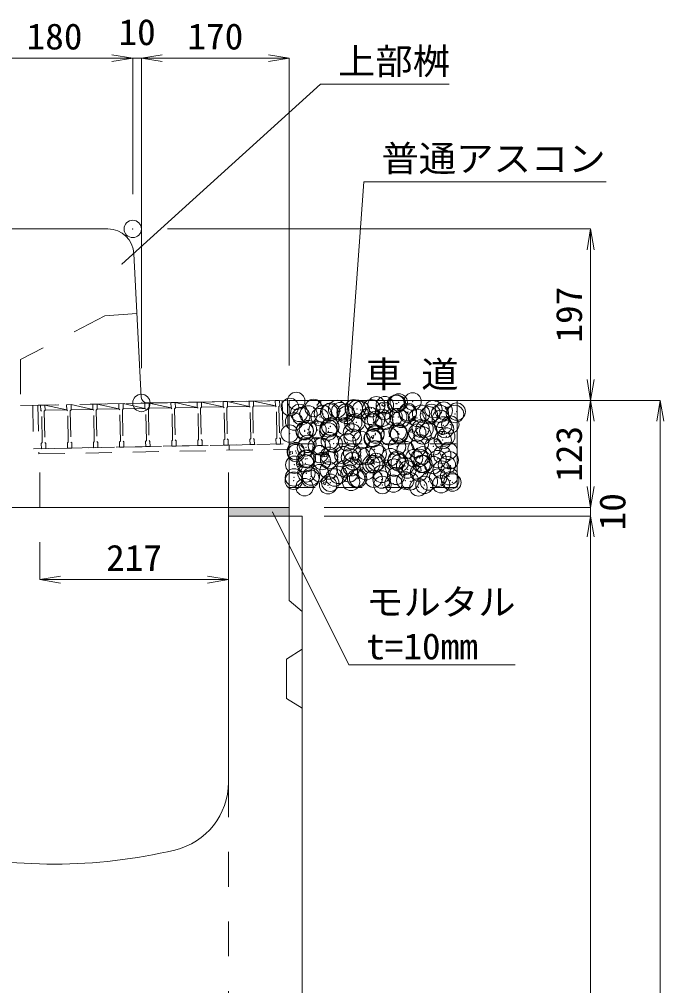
# Model space of a CAD drawing. Units: millimetres at full size. Extents: x 171976 to 209231, y 872007 to 885239.
# Drawn here: x 186929 to 187670, y 875333 to 876443 of the extents above; entities that cross this region are included whole.
import ezdxf
from ezdxf.enums import TextEntityAlignment as Align

# ---------------------------------------------------------------- set-up
doc = ezdxf.new("R2010")
doc.units = ezdxf.units.MM
doc.header["$LTSCALE"] = 40
doc.header["$PDMODE"] = 32
doc.header["$PDSIZE"] = 20
for name, pattern in [('USER1', [2, 1, -1]), ('USER3', [1.35, 0.75, -0.6]), ('USER4', [1.35, 0.75, -0.6])]:
    doc.linetypes.add(name, pattern=pattern)
for name, color, linetype, lineweight in [('0_2', 7, 'Continuous', 20), ('グレーチング', 7, 'USER3', 5), ('ハッチング', 7, 'Continuous', 5), ('モルタル', 7, 'Continuous', 9), ('作業エリア', 11, 'Continuous', 13), ('受枠', 3, 'USER3', 9), ('寸法線', 7, 'Continuous', 13), ('本体', 2, 'Continuous', 13), ('補助線', 8, 'Continuous', 5), ('ﾊｯﾁﾝｸﾞ', 7, 'Continuous', 5)]:
    doc.layers.add(name, color=color, linetype=linetype, lineweight=lineweight)
doc.styles.add('ＭＳ 明朝', font='')
doc.styles.get('ＭＳ 明朝').set_extended_font_data('MS Mincho')

# ---------------------------------------------------------------- blocks, each defined once
blk = doc.blocks.new('open_arrow')
at = {"color": 0, "linetype": 'Continuous', "lineweight": -2}
blk.add_lwpolyline([(7.5, 1.25), (0, 0), (7.5, -1.25)], dxfattribs=at)

msp = doc.modelspace()

# ---------------------------------------------------------------- hatches: boundary and pattern name
at = {"layer": 'モルタル'}
msp.add_hatch(color=256, dxfattribs=at).paths.add_polyline_path([(187239.36, 875872.29), (187239.36, 875882.29), (187169.36, 875882.29), (187169.36, 875872.29)])
at = {"layer": 'ﾊｯﾁﾝｸﾞ'}
msp.add_hatch(color=8, dxfattribs=at).paths.add_polyline_path([(187169.36, 875882.29), (187169.36, 875872.29), (187239.36, 875872.29), (187239.36, 875882.29)])

# ---------------------------------------------------------------- linework, layer by layer
at = {"layer": '0_2', "lineweight": 13}
msp.add_line((187239.36, 876005.29), (187432.36, 876005.29), dxfattribs=at)
at = {"layer": '0_2', "linetype": 'USER4', "lineweight": 5}
for p, q in [((187239.36, 875955.29), (187432.36, 875955.29)), ((187239.36, 875905.29), (187432.36, 875905.29))]:
    msp.add_line(p, q, dxfattribs=at)
at = {"layer": 'グレーチング'}
for p, q in [((186983.44, 875994.33), (186958.33, 875999.85)), ((187013.43, 875994.91), (186988.32, 876000.43)), ((187043.43, 875995.49), (187018.32, 876001.01)), ((187073.42, 875996.07), (187048.31, 876001.59)), ((187069.37, 876002), (187228.28, 876005.07)), ((187103.42, 875996.65), (187078.31, 876002.17)), ((187133.41, 875997.23), (187108.3, 876002.75)), ((187163.41, 875997.81), (187138.29, 876003.33)), ((187193.4, 875998.39), (187168.29, 876003.91)), ((187223.39, 875998.98), (187198.28, 876004.49)), ((186983.44, 875994.33), (186958.44, 875993.85)), ((187013.43, 875994.91), (186988.44, 875994.43)), ((187043.43, 875995.49), (187018.43, 875995.01)), ((187073.42, 875996.07), (187048.43, 875995.59)), ((187103.42, 875996.65), (187078.42, 875996.17)), ((187133.41, 875997.23), (187108.42, 875996.75)), ((187163.41, 875997.81), (187138.41, 875997.33)), ((187193.4, 875998.39), (187168.4, 875997.91)), ((187223.39, 875998.98), (187198.4, 875998.49)), ((186954.3, 875949.76), (187229.24, 875955.08))]:
    msp.add_line(p, q, dxfattribs=at)
for points in [[(186953.33, 875999.75), (186958.33, 875999.85), (186958.44, 875993.85), (186957.46, 875992.83), (186958.16, 875956.83), (186959.18, 875955.85), (186959.3, 875949.86), (186954.3, 875949.76), (186954.18, 875955.76), (186955.16, 875956.78), (186954.46, 875992.77), (186953.44, 875993.75)], [(186988.15, 875957.42), (186989.17, 875956.43), (186989.29, 875950.44), (186984.29, 875950.34), (186984.17, 875956.34), (186985.15, 875957.36), (186984.46, 875993.35), (186983.44, 875994.33), (186983.32, 876000.33), (186988.32, 876000.43), (186988.44, 875994.43), (186987.46, 875993.41)], [(187018.15, 875958), (187019.17, 875957.02), (187019.28, 875951.02), (187014.28, 875950.92), (187014.17, 875956.92), (187015.15, 875957.94), (187014.45, 875993.93), (187013.43, 875994.91), (187013.32, 876000.91), (187018.32, 876001.01), (187018.43, 875995.01), (187017.45, 875993.99)], [(187048.14, 875958.58), (187049.16, 875957.6), (187049.28, 875951.6), (187044.28, 875951.5), (187044.16, 875957.5), (187045.14, 875958.52), (187044.45, 875994.51), (187043.43, 875995.49), (187043.31, 876001.49), (187048.31, 876001.59), (187048.43, 875995.59), (187047.45, 875994.57)], [(187078.14, 875959.16), (187079.16, 875958.18), (187079.27, 875952.18), (187074.27, 875952.08), (187074.16, 875958.08), (187075.14, 875959.1), (187074.44, 875995.09), (187073.42, 875996.07), (187073.31, 876002.07), (187078.31, 876002.17), (187078.42, 875996.17), (187077.44, 875995.15)], [(187105.13, 875959.68), (187104.44, 875995.67), (187103.42, 875996.65), (187103.3, 876002.65), (187108.3, 876002.75), (187108.42, 875996.75), (187107.44, 875995.73), (187108.13, 875959.74), (187109.15, 875958.76), (187109.27, 875952.76), (187104.27, 875952.66), (187104.15, 875958.66)], [(187135.13, 875960.26), (187134.43, 875996.25), (187133.41, 875997.23), (187133.29, 876003.23), (187138.29, 876003.33), (187138.41, 875997.33), (187137.43, 875996.31), (187138.13, 875960.32), (187139.15, 875959.34), (187139.26, 875953.34), (187134.26, 875953.24), (187134.15, 875959.24)], [(187168.4, 875997.91), (187167.42, 875996.89), (187168.12, 875960.9), (187169.14, 875959.92), (187169.26, 875953.92), (187164.26, 875953.82), (187164.14, 875959.82), (187165.12, 875960.84), (187164.42, 875996.83), (187163.41, 875997.81), (187163.29, 876003.81), (187168.29, 876003.91)], [(187198.4, 875998.49), (187197.42, 875997.47), (187198.11, 875961.48), (187199.13, 875960.5), (187199.25, 875954.5), (187194.25, 875954.4), (187194.14, 875960.4), (187195.12, 875961.42), (187194.42, 875997.41), (187193.4, 875998.39), (187193.28, 876004.39), (187198.28, 876004.49)], [(187224.25, 875954.98), (187224.13, 875960.98), (187225.11, 875962), (187224.41, 875997.99), (187223.39, 875998.98), (187223.28, 876004.97), (187228.28, 876005.07), (187228.39, 875999.07), (187227.41, 875998.05), (187228.11, 875962.06), (187229.13, 875961.08), (187229.24, 875955.08)]]:
    msp.add_lwpolyline(points, close=True, dxfattribs=at)
at = {"layer": 'ハッチング'}
for p, q in [((187270.94, 875999.83), (187274.89, 876003.95)), ((187272.55, 876004.15), (187275.07, 876002.44)), ((187272.84, 876004.8), (187274.11, 876005.29)), ((187275.15, 876002.42), (187276.11, 876005.29)), ((187275.88, 875999.18), (187275.32, 876004)), ((187345.55, 876000.08), (187348.08, 875998.38)), ((187345.85, 876000.73), (187349.4, 876002.1)), ((187348.15, 875998.35), (187349.18, 876001.42)), ((187406.65, 876004.21), (187407.56, 876005.29)), ((187406.65, 876004.19), (187409.69, 876003.93)), ((187411.26, 876004.22), (187411.07, 876005.29)), ((187271.25, 875999.17), (187275.77, 875998.47)), ((187325.15, 875991.42), (187329.11, 875995.55)), ((187325.47, 875990.76), (187329.98, 875990.06)), ((187330.09, 875990.77), (187329.53, 875995.6)), ((187418.56, 875996.01), (187421.09, 875994.31)), ((187418.85, 875996.66), (187422.41, 875998.03)), ((187421.16, 875994.28), (187422.19, 875997.35)), ((187267.95, 875978.73), (187270.99, 875978.47)), ((187267.96, 875978.75), (187270.4, 875981.67)), ((187272.56, 875978.76), (187271.98, 875981.94)), ((187302.87, 875983.7), (187305.4, 875981.99)), ((187303.16, 875984.35), (187306.72, 875985.71)), ((187304.39, 875975.56), (187306.84, 875978.48)), ((187305.47, 875981.97), (187306.5, 875985.04)), ((187309, 875975.57), (187308.41, 875978.76)), ((187375.88, 875979.63), (187378.4, 875977.92)), ((187376.17, 875980.28), (187379.73, 875981.64)), ((187378.48, 875977.9), (187379.51, 875980.97)), ((187379.37, 875983.01), (187383.32, 875987.14)), ((187379.68, 875982.35), (187384.2, 875981.65)), ((187384.31, 875982.36), (187383.75, 875987.19)), ((187260.19, 875967.31), (187262.71, 875965.61)), ((187260.48, 875967.96), (187264.04, 875969.33)), ((187262.79, 875965.58), (187263.82, 875968.65)), ((187304.39, 875975.55), (187307.43, 875975.28)), ((187340.83, 875972.37), (187343.28, 875975.29)), ((187340.83, 875972.36), (187343.86, 875972.09)), ((187345.44, 875972.38), (187344.85, 875975.57)), ((187377.27, 875969.19), (187379.72, 875972.1)), ((187377.27, 875969.17), (187380.3, 875968.91)), ((187381.88, 875969.2), (187381.29, 875972.38)), ((187413.7, 875966), (187416.15, 875968.92)), ((187418.31, 875966.01), (187417.72, 875969.19)), ((187333.19, 875963.24), (187335.72, 875961.54)), ((187333.49, 875963.89), (187337.04, 875965.26)), ((187335.79, 875961.51), (187336.82, 875964.58)), ((187406.2, 875959.17), (187408.73, 875957.47)), ((187406.49, 875959.82), (187410.05, 875961.19)), ((187408.8, 875957.45), (187409.83, 875960.51)), ((187413.7, 875965.98), (187416.74, 875965.72)), ((187239.36, 875944.67), (187241.02, 875946.64)), ((187243.18, 875943.74), (187242.59, 875946.92)), ((187277.67, 875941.94), (187281.63, 875946.06)), ((187282.61, 875941.29), (187282.05, 875946.11)), ((187290.51, 875946.86), (187293.04, 875945.15)), ((187290.8, 875947.51), (187294.36, 875948.87)), ((187293.11, 875945.13), (187294.14, 875948.2)), ((187363.81, 875943.44), (187367.37, 875944.81)), ((187366.12, 875941.06), (187367.15, 875944.13)), ((187239.36, 875943.64), (187241.6, 875943.45)), ((187275, 875940.54), (187277.45, 875943.46)), ((187275, 875940.52), (187278.04, 875940.26)), ((187277.98, 875941.27), (187282.5, 875940.57)), ((187279.61, 875940.55), (187279.03, 875943.73)), ((187311.44, 875937.35), (187313.89, 875940.27)), ((187311.44, 875937.34), (187314.48, 875937.07)), ((187316.05, 875937.36), (187315.46, 875940.54)), ((187331.89, 875933.53), (187335.84, 875937.65)), ((187332.2, 875932.86), (187336.72, 875932.16)), ((187336.83, 875932.88), (187336.27, 875937.7)), ((187347.88, 875934.16), (187350.33, 875937.08)), ((187347.88, 875934.15), (187350.91, 875933.88)), ((187352.49, 875934.17), (187351.9, 875937.36)), ((187363.52, 875942.79), (187366.04, 875941.09)), ((187384.32, 875930.97), (187386.76, 875933.89)), ((187388.92, 875930.98), (187388.34, 875934.17)), ((187247.83, 875930.47), (187250.35, 875928.77)), ((187248.12, 875931.12), (187251.68, 875932.49)), ((187250.43, 875928.74), (187251.46, 875931.81)), ((187320.83, 875926.41), (187323.36, 875924.7)), ((187321.13, 875927.06), (187324.68, 875928.42)), ((187323.43, 875924.68), (187324.46, 875927.75)), ((187384.31, 875930.96), (187387.35, 875930.69)), ((187386.1, 875925.12), (187390.06, 875929.24)), ((187386.42, 875924.46), (187390.93, 875923.76)), ((187391.04, 875924.47), (187390.48, 875929.29)), ((187393.84, 875922.34), (187396.37, 875920.63)), ((187394.13, 875922.99), (187397.69, 875924.35)), ((187396.44, 875920.61), (187397.47, 875923.68)), ((187420.75, 875927.79), (187423.2, 875930.71)), ((187420.75, 875927.77), (187423.79, 875927.51)), ((187425.36, 875927.8), (187424.77, 875930.98)), ((187278.44, 875910.67), (187282, 875912.04)), ((187280.75, 875908.29), (187281.78, 875911.36)), ((187245.61, 875905.5), (187248.07, 875905.29)), ((187245.62, 875905.51), (187248.07, 875908.43)), ((187250.22, 875905.52), (187249.64, 875908.71)), ((187278.15, 875910.02), (187280.68, 875908.32)), ((187286.12, 875905.29), (187286.07, 875905.52)), ((187351.16, 875905.95), (187352.14, 875905.29)), ((187351.45, 875906.6), (187355.01, 875907.97)), ((187354.11, 875905.29), (187354.79, 875907.29))]:
    msp.add_line(p, q, dxfattribs=at)
for p in [(187247.31, 876004.62), (187362.03, 876001.44), (187363.44, 876001.33), (187365.3, 876002.97), (187381.27, 876003.98), (187240.21, 875997.66), (187250.92, 875990.83), (187267.33, 875996.51), (187278.04, 875989.69), (187285.27, 875991.34), (187287.17, 875992.34), (187294.45, 875995.36), (187297.99, 875993.01), (187304.19, 875991.16), (187313.56, 875996.14), (187317.23, 875995.55), (187321.56, 875994.22), (187333.81, 875996.25), (187339.64, 875999.72), (187348.68, 875993.07), (187349.31, 875999.77), (187375.61, 875990.18), (187375.8, 875991.93), (187391.07, 875989.87), (187402.92, 875990.78), (187405.24, 875995.26), (187412.7, 875989.84), (187417.15, 875993.45), (187430.04, 875989.64), (187431.94, 875992.37), (187244.94, 875980.99), (187253.19, 875987.12), (187261.51, 875989.08), (187274.56, 875986.07), (187305.16, 875988.54), (187312.94, 875979.23), (187316.36, 875980.01), (187332.27, 875987.39), (187335.95, 875979.73), (187339.02, 875982.81), (187345.99, 875985.09), (187348.66, 875981.41), (187359.39, 875986.25), (187364.68, 875986.06), (187367.9, 875983.94), (187386.51, 875985.1), (187399.99, 875988.16), (187413.63, 875983.96), (187257.11, 875969.84), (187257.22, 875970.69), (187260.9, 875972.17), (187271.91, 875971.3), (187284.34, 875969.54), (187284.62, 875972.98), (187286.56, 875975.42), (187286.74, 875974.92), (187303.86, 875975.51), (187311.46, 875968.4), (187338.58, 875967.25), (187364.07, 875969.15), (187365.39, 875967.31), (187386.62, 875968.13), (187390.45, 875972.96), (187395.01, 875972.4), (187399.34, 875969.8), (187416.53, 875976.54), (187418.58, 875972.34), (187424.64, 875977.48), (187239.82, 875967.08), (187285.94, 875958.51), (187306.14, 875957.14), (187312.32, 875962.32), (187322.58, 875959.7), (187335.3, 875961.37), (187335.76, 875962.23), (187338.41, 875965.9), (187354.54, 875963.9), (187365.69, 875966.1), (187389.83, 875956.05), (187392.81, 875964.96), (187415.91, 875959.63), (187419.93, 875963.81), (187246.88, 875946.97), (187258.54, 875951.27), (187260.28, 875955.26), (187271.26, 875952.94), (187276.51, 875952.06), (187290.5, 875955.47), (187311.71, 875945.41), (187337.79, 875948.99), (187363.45, 875952.24), (187373.26, 875948.09), (187385.97, 875949.77), (187405.21, 875952.3), (187422.54, 875947.17), (187247.33, 875944.73), (187258.04, 875937.91), (187259.66, 875938.35), (187274.45, 875943.58), (187277.14, 875935.44), (187285.16, 875936.76), (187285.32, 875941.6), (187301.56, 875942.44), (187309.22, 875939.66), (187312.28, 875935.61), (187321.94, 875941.34), (187328.68, 875941.29), (187339.39, 875934.47), (187341.17, 875943.87), (187355.8, 875940.15), (187362.83, 875935.33), (187363.29, 875937), (187382.92, 875939), (187389.21, 875939.14), (187392.92, 875942.09), (187410.04, 875937.85), (187415.3, 875942.72), (187423.93, 875936.49), (187245.18, 875931.23), (187257.9, 875932.9), (187284.7, 875924.69), (187304.04, 875926.83), (187311.09, 875928.5), (187327.81, 875923.83), (187333.67, 875931.92), (187337.17, 875932.08), (187359.89, 875928.06), (187366.51, 875933.32), (187372.61, 875929.73), (187375.46, 875925.85), (187391.85, 875932.26), (187393.63, 875932.18), (187405.09, 875930.93), (187414.68, 875925.8), (187420.75, 875931.03), (187244.53, 875912.87), (187244.79, 875916.66), (187259.04, 875921.44), (187263.77, 875915.4), (187264.34, 875917.76), (187274.41, 875921.75), (187291.46, 875916.62), (187295.85, 875919.63), (187308.57, 875921.3), (187316.21, 875915.68), (187318.58, 875915.47), (187336.55, 875915.17), (187345.69, 875914.32), (187345.84, 875920.76), (187362.21, 875918.42), (187372.81, 875913.18), (187378.49, 875912.23), (187388.6, 875922.23), (187399.93, 875912.03), (187410.57, 875916.45), (187423.29, 875918.13), (187424.49, 875913.16), (187256.96, 875905.51), (187284.09, 875907.78), (187286.59, 875910.59), (187310.47, 875911.59), (187346.53, 875908.02), (187359.25, 875909.69), (187387.98, 875905.32), (187394.86, 875908.07), (187414.06, 875908.89), (187427.05, 875910.89)]:
    msp.add_point(p, dxfattribs=at)
at = {"layer": 'モルタル'}
msp.add_lwpolyline([(187169.36, 875882.29), (187239.36, 875882.29), (187239.36, 875872.29), (187169.36, 875872.29)], close=True, dxfattribs=at)
at = {"layer": '作業エリア'}
for p in [(187059.36, 876202.29), (187069.36, 876002.29)]:
    msp.add_point(p, dxfattribs=at)
at = {"layer": '受枠'}
for p, q in [((186944.33, 875999.57), (187237.28, 876005.24)), ((186944.33, 875999.57), (186945.3, 875949.58)), ((186950.33, 875999.69), (186951.41, 875943.7)), ((187231.28, 876005.13), (187232.24, 875955.14)), ((187237.28, 876005.24), (187238.36, 875949.26)), ((187232.24, 875955.14), (186945.3, 875949.58)), ((186951.41, 875943.7), (187238.36, 875949.26))]:
    msp.add_line(p, q, dxfattribs=at)
at = {"layer": '受枠', "linetype": 'Continuous'}
msp.add_line((187170.26, 875953.94), (187170.37, 875947.94), dxfattribs=at)
at = {"layer": '寸法線'}
for p, q in [((186879.36, 876398.6), (187059.36, 876398.6)), ((187011.36, 876398.6), (187117.36, 876398.6)), ((187059.36, 876242.29), (187059.36, 876398.6)), ((187059.36, 876242.29), (187059.36, 876398.6)), ((187069.36, 876042.29), (187069.36, 876398.6)), ((187069.36, 876398.6), (187239.36, 876398.6)), ((187069.36, 876042.29), (187069.36, 876398.6)), ((187239.36, 876045.29), (187239.36, 876398.6)), ((187099.36, 876202.29), (187586.09, 876202.29)), ((187586.09, 876005.29), (187586.09, 876202.29)), ((187279.36, 876005.29), (187586.09, 876005.29)), ((187279.36, 876005.29), (187586.09, 876005.29)), ((187279.36, 876005.29), (187666.09, 876005.29)), ((187586.09, 875882.29), (187586.09, 876005.29)), ((187666.09, 874422.29), (187666.09, 876005.29)), ((187586.09, 875824.29), (187586.09, 875930.29)), ((187279.36, 875882.29), (187586.09, 875882.29)), ((187279.36, 875882.29), (187586.09, 875882.29)), ((187279.36, 875872.29), (187586.09, 875872.29)), ((187294.36, 875872.29), (187586.09, 875872.29)), ((187586.09, 874422.29), (187586.09, 875872.29)), ((186952.36, 875842.29), (186952.36, 875799.36)), ((187169.36, 875832.28), (187169.36, 875799.36)), ((186952.36, 875799.36), (187169.36, 875799.36))]:
    msp.add_line(p, q, dxfattribs=at)
for points in [[(187046.72, 876161.76), (187275.39, 876368.74), (187423.45, 876368.74)], [(187305.31, 875981.78), (187325.31, 876256.41), (187604, 876256.41)], [(187219.99, 875877.28), (187307.74, 875701.13), (187499.34, 875701.13)]]:
    msp.add_lwpolyline(points, dxfattribs=at)
at = {"layer": '本体'}
for p, q in [((186907.9, 876202.29), (187030.82, 876202.29)), ((187069.03, 876008.94), (187060.78, 876173.78)), ((187084.36, 876002.29), (187076.02, 876002.29)), ((187084.36, 876002.29), (187239.36, 876005.29)), ((187239.36, 875882.29), (187239.36, 876005.29)), ((187239.36, 875882.29), (186699.36, 875882.29)), ((187169.36, 875566.32), (187169.36, 875872.29)), ((187254.36, 875872.29), (187169.36, 875872.29)), ((187239.36, 875775.29), (187239.36, 875872.29)), ((187254.36, 874422.29), (187254.36, 875872.29)), ((187254.36, 875762.79), (187239.36, 875775.29))]:
    msp.add_line(p, q, dxfattribs=at)
at = {"layer": '本体', "linetype": 'USER1'}
for p, q in [((187027.36, 876102.29), (186930.36, 876052.29)), ((187064.21, 876105.29), (187027.36, 876102.29)), ((186930.36, 876052.29), (186930.36, 875999.3)), ((186930.36, 875999.3), (187084.36, 876002.29)), ((186952.36, 875882.29), (186952.36, 875949.72)), ((187169.36, 875882.29), (187169.36, 875953.92))]:
    msp.add_line(p, q, dxfattribs=at)
at = {"layer": '本体', "lineweight": 9}
for p, q in [((187254.36, 875719.16), (187236.16, 875707.79)), ((187236.16, 875707.79), (187236.16, 875662.79)), ((187236.16, 875662.79), (187254.36, 875651.41))]:
    msp.add_line(p, q, dxfattribs=at)
at = {"layer": '本体', "linetype": 'USER1', "lineweight": 15}
msp.add_line((187169.36, 875566.32), (187169.36, 874522.29), dxfattribs=at)
at = {"layer": '本体'}
for centre, radius, start, end in [((187030.82, 876172.29), 30, 2.86241, 90), ((187076.02, 876009.29), 7, 182.86241, 270), ((187089.36, 875566.32), 80, 283.34236, 0), ((186969.36, 876072.29), 600, 256.65764, 283.34236)]:
    msp.add_arc(centre, radius, start, end, dxfattribs=at)
at = {"layer": '補助線', "lineweight": 13}
msp.add_line((187432.36, 876005.29), (187432.36, 875905.29), dxfattribs=at)

# ---------------------------------------------------------------- block references
at = {"layer": '寸法線'}
for p, xscale, yscale, rotation in [((187059.36, 876398.6), 3.2, 3.2, 180), ((187059.36, 876398.6), 3.2, 3.2, 180), ((187239.36, 876398.6), 3.2, 3.2, 180), ((187586.09, 876202.29), 3.2, 3.2, 270), ((187046.72, 876161.76), 0.133, 0.133, 42.1), ((187586.09, 876005.29), 3.2, 3.2, 90), ((187586.09, 876005.29), 3.2, 3.2, 270), ((187666.09, 876005.29), 3.2, 3.2, 270), ((187305.31, 875981.78), 0.16, 0.16, 85.8), ((187586.09, 875882.29), 3.2, 3.2, 90), ((187586.09, 875882.29), 3.2, 3.2, 90), ((187219.99, 875877.28), 0.133, 0.133, 296.5), ((187586.09, 875872.29), 3.2, 3.2, 270), ((187586.09, 875872.29), 3.2, 3.2, 270), ((187169.36, 875799.36), 3.2, 3.2, 180)]:
    msp.add_blockref('open_arrow', p, dxfattribs=dict(at, xscale=xscale, yscale=yscale, rotation=rotation))
at = {"layer": '寸法線', "xscale": 3.2, "yscale": 3.2}
for p in [(187069.36, 876398.6), (187069.36, 876398.6), (186952.36, 875799.36)]:
    msp.add_blockref('open_arrow', p, dxfattribs=at)

# ---------------------------------------------------------------- texts
at = {"layer": '0_2', "style": 'ＭＳ 明朝', "width": 1.05}
msp.add_text('車 道', height=30.02, dxfattribs=at).set_placement((187326.68, 876011.2), align=Align.BOTTOM_LEFT)
at = {"layer": '寸法線', "style": 'ＭＳ 明朝', "width": 1.05}
for s, p in [('180', (186969.36, 876423.6)), ('10', (187064.36, 876428.6)), ('170', (187154.36, 876423.6)), ('217', (187060.86, 875824.36))]:
    msp.add_text(s, height=30.02, dxfattribs=at).set_placement(p, align=Align.MIDDLE_CENTER)
for s, p in [('上部桝', (187295.39, 876410.06)), ('普通アスコン', (187345.31, 876298.24))]:
    msp.add_text(s, height=30.02, dxfattribs=at).set_placement(p, align=Align.TOP_LEFT)
for s, p in [('197', (187561.09, 876103.79)), ('123', (187561.09, 875943.79)), ('10', (187611.09, 875877.29))]:
    msp.add_text(s, height=30.02, rotation=90, dxfattribs=at).set_placement(p, align=Align.MIDDLE_CENTER)
for s, p in [('モルタル', (187327.74, 875749.43)), ('t=10mm', (187327.74, 875698.58))]:
    msp.add_text(s, height=30.02, dxfattribs=at).set_placement(p, align=Align.BOTTOM_LEFT)

doc.saveas('drawing.dxf')
